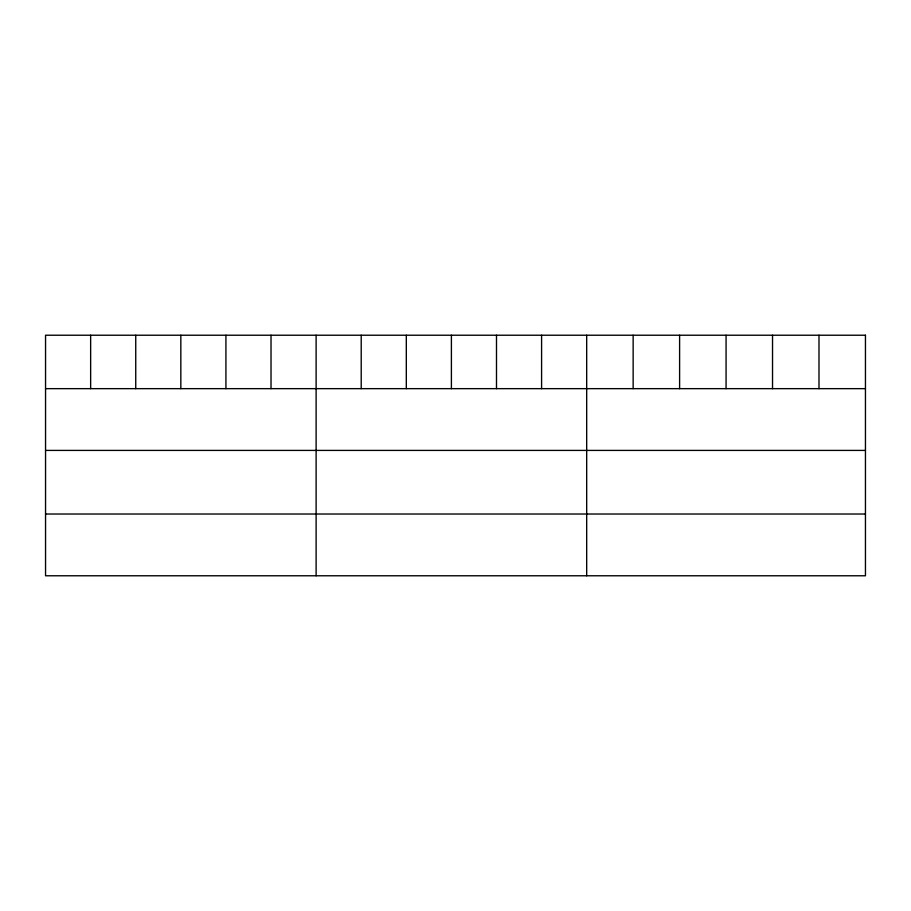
<?xml version="1.0" encoding="UTF-8"?>
<svg xmlns="http://www.w3.org/2000/svg" width="911" height="911" viewBox="0 0 911 911"><rect width="100%" height="100%" fill="white"/><g stroke="black" fill="none" stroke-linecap="round" stroke-linejoin="round"><path stroke-width="1.37" d="M45.55 388.655L865.45 388.655M45.55 450.41L865.45 450.41M45.55 514.02L865.45 514.02M818.989 335.225L818.989 388.655M772.528 335.225L772.528 388.655M726.067 335.225L726.067 388.655M679.606 335.225L679.606 388.655M633.145 335.225L633.145 388.655M586.684 335.225L586.684 575.775M541.59 335.225L541.59 388.655M496.495 335.225L496.495 388.655M451.4 335.225L451.4 388.655M406.306 335.225L406.306 388.655M361.211 335.225L361.211 388.655M316.117 335.225L316.117 575.775M271.022 335.225L271.022 388.655M225.928 335.225L225.928 388.655M180.834 335.225L180.834 388.655M135.739 335.225L135.739 388.655M90.644 335.225L90.644 388.655M865.45 335.225L45.55 335.225L45.55 575.775L865.45 575.775L865.45 335.225"/></g></svg>
